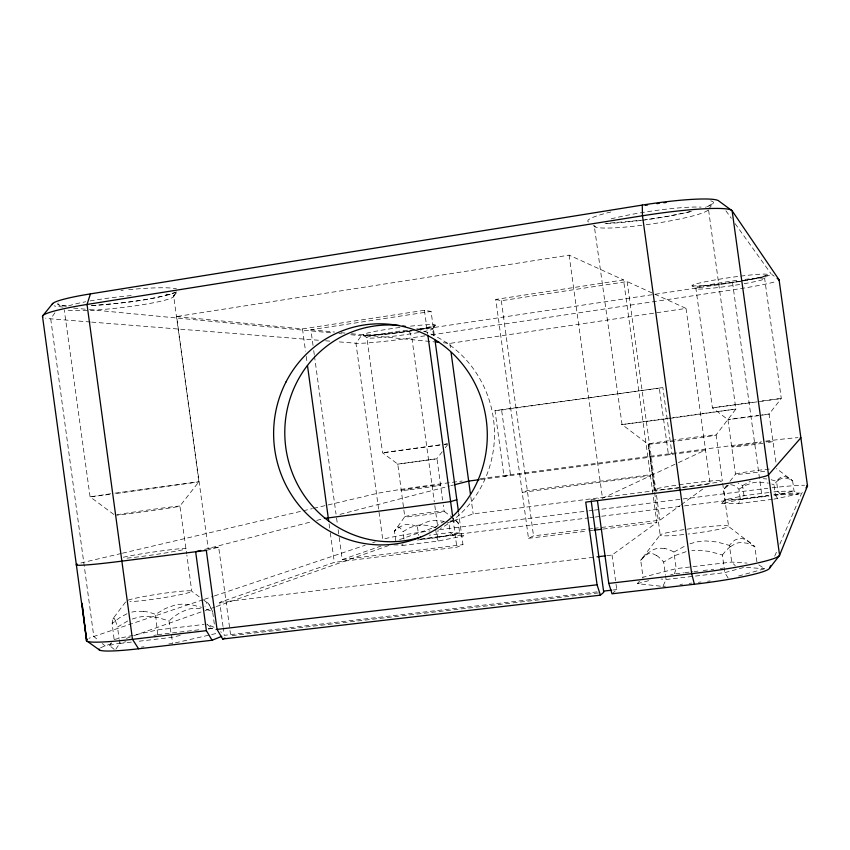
<?xml version="1.0" encoding="UTF-8"?>
<svg xmlns="http://www.w3.org/2000/svg" width="850" height="850" viewBox="0 0 850 850"><rect width="100%" height="100%" fill="white"/><g stroke="black" fill="none" stroke-linecap="round" stroke-linejoin="round"><path stroke-width="0.64" stroke-dasharray="4.25 3.19" d="M157.643 634.302L155.561 614.338L165.24 608.568L174.25 605.306A45.826 42.936 73.8 0 1 183.929 604.127L191.972 604.849L201.461 607.314M420.293 539.197A39.886 2.306 -8 0 1 437.474 536.817L438.122 529.837M674.39 573.75L676.207 568.618L673.933 552.054A80.006 47.791 87.3 0 0 664.403 548.388M768.782 492.533L744.005 495.656L725.061 499.736L721.576 503.636L742.719 499.024L744.005 495.656L742.613 485.594A48.046 27.147 84.9 0 0 738.151 483.427M774.711 556.155L776.773 551.352M779.854 544.138L801.476 493.638L802.984 491.704M721.576 503.636L738.586 503.551L740.35 499.587L738.916 489.175A48.684 21.08 79.9 0 0 734.273 485.647L731.914 484.861A30.653 13.334 80.2 0 0 729.098 484.989L726.569 486.349L723.658 489.526L725.061 499.736L740.35 499.587L768.931 496.007M639.487 581.198L637.309 583.653L662.883 586.436L666.081 579.509L665.561 575.758M393.794 544.871L402.39 545.062M402.688 544.553L402.996 544.011M115.855 649.166L119.723 643.471L119.213 639.689M54.921 312.757L50.724 318.835L93.797 636.469L98.515 640.401M174.951 294.451L173.241 296.926L176.035 293.186L173.666 295.991L198.826 481.854L179.913 506.047L186.681 553.849M411.974 330.809L409.36 331.203A39.865 2.635 -7.6 0 1 361.346 335.75L355.948 343.23L382.723 539.357A46.537 2.507 -8 0 1 430.015 530.899M442.244 451.754L436.741 458.809L397.524 464.164L436.996 458.724L442.574 500.044M445.251 447.769L447.514 444.784M708.773 209.1L713.012 203.532L705.511 207.315M726.814 485.424L723.658 489.526L729.088 484.436M729.959 481.323L735.484 474.151L727.94 419.645L712.417 407.841L695.938 288.724L692.155 285.908L705.351 285.749L739.5 281.297M125.556 602.055L112.795 618.906L112.157 623.496L114.144 639.646M114.208 649.357L109.31 645.416L111.541 642.759M642.356 577.989L643.025 577.235L676.207 568.618L691.698 566.78M612.032 593.799L616.771 589.581L615.719 581.899M606.773 555.677L612.032 555.039L656.859 522.431L653.119 495.21M594.097 528.36L659.929 520.2L680.234 505.431M681.296 504.645L702.674 489.101M730.405 546.656L734.952 543.926A51.956 29.187 86.2 0 1 740.977 542.481L747.044 543.203L754.821 546.603L757.191 563.805M404.026 539.166L403.006 531.654L409.434 527.892L415.395 525.725A29.431 28.422 71.6 0 1 421.802 524.918L428.166 525.513L435.423 527.553M778.547 480.08L781.15 478.603A30.812 16.713 84.4 0 1 784.603 477.934L788.109 478.539L792.625 480.792L794.049 491.077L798.532 494.009L773.883 499.141M395.824 541.046L394.485 531.218L399.234 527.276L403.208 525.258A28.996 20.527 86.2 0 1 407.458 524.418L410.901 524.641A46.272 32.778 86.8 0 1 417.435 526.872L423.672 523.186L429.462 521.082A28.475 27.551 71.4 0 1 435.668 520.296L443.859 521.316M742.613 485.594L750.359 481.312M738.916 489.175L745.875 485.223L752.335 482.938A30.929 30.441 23.8 0 1 759.263 482.056L768.411 483.108M673.933 552.054L686.566 545.116M441.15 522.909L444.38 521.401M127.659 620.989L117.491 627.056L119.043 638.424M652.949 493.914L623.549 279.937L495.773 299.423L528.498 538.316L533.534 535.872L592.779 528.519M602.14 498.419L650.452 475.766L522.197 492.352L527.34 490.631L653.618 474.279L677.206 463.218M678.385 462.666L705.511 449.947L674.857 453.974M176.109 292.081C148.952 301.314 119.786 303.099 91.386 305.628M126.969 613.753L119.468 617.812L112.157 623.496L113.326 618.003A48.216 4.218 81.8 0 1 114.304 618.556L115.271 620.457M223.019 626.461L219.746 602.374L334.326 562.36L456.843 547.188L462.963 544.627L458.575 512.571M100.481 647.912A66.268 5.971 -8.9 0 1 105.124 645.904L113.868 642.812M126.363 638.393L132.611 636.183M133.854 635.736L203.809 610.98M205.062 610.544L215.05 607.006M216.304 606.56L389.938 545.105M339.224 537.487L342.231 559.597L380.885 546.104M399.596 539.569L436.996 526.511M446.973 523.026L473.163 513.889L679.862 487.517M132.292 619.034L137.116 617.557A48.354 45.093 74 0 1 147.284 616.335L157.409 617.429L168.98 620.914L172.646 642.812M203.086 599.728L93.797 636.469A77.329 6.503 -8.9 0 0 89.016 638.329M204.34 599.314L213.137 596.36M214.391 595.935L365.139 545.264M372.672 542.736L375.19 541.896M689.924 543.819L695.141 542.289A49.226 48.163 37.7 0 1 706.095 540.961L716.996 541.971L729.428 545.392L731.722 562.052L735.239 565.749M738.565 576.024L764.66 568.756L758.636 564.761M743.484 567.545L724.806 572.634L666.081 579.509L660.96 579.009M637.309 583.653L650.08 580.295M670.512 574.908L673.062 574.239M206.306 550.396L218.663 547.166L229.819 629.223M204.574 549.44L311.631 521.73M316.71 520.413L323.106 518.766M340.021 514.378L449.565 486.03M450.84 485.701L453.39 485.042M686.099 551.671L675.293 555.422L663.669 561.988L665.391 574.504M121.199 553.499L83.746 562.296A77.297 3.23 -8.3 0 0 78.88 563.561M122.432 553.212L302.079 511.041M303.365 510.733L312.343 508.629M313.618 508.332L376.476 493.574A46.537 1.254 -7.9 0 1 431.991 485.01L462.188 481.036M175.366 642.855L217.568 633.186M180.2 635.418L171.222 637.447L136.468 641.516M208.388 629.064L214.795 627.619L206.709 624.102M690.03 211.714L669.024 216.081L645.511 219.831M109.31 645.416L125.843 641.739M153.829 635.513L156.368 634.95M114.314 639.434L157.675 629.903L204.127 624.41M778.536 480.027A48.949 26.456 84.7 0 0 774.01 484.776L775.434 495.189L794.049 491.077L777.92 491.385L770.089 492.373M402.103 545.551L438.334 541.025L463.824 535.872L459.659 533.035L450.192 532.567L429.25 535.202M418.636 329.46L435.083 325.603L432.002 329.418L434.042 326.942L432.629 328.993L433.702 336.823M741.774 280.904L757.987 277.822L767.348 275.092L764.649 278.396L781.278 398.459L769.091 414.099L776.135 463.622M415.066 330.076L381.565 334.454L363.194 334.974L366.913 337.801L382.564 452.816L397.768 464.089L404.77 516.726L394.485 531.218L397.29 527.159A29.463 7.374 81.3 0 1 398.852 527.181L400.223 528.105A46.792 11.666 81.1 0 1 403.006 531.696M218.663 547.166L208.197 548.505L176.651 316.54L569.128 255.149L623.549 279.937M176.651 316.54L302.494 328.908L424.447 310.303L431.067 311.429L434.467 336.281M313.023 345.429L310.877 329.736L431.067 311.429M495.773 299.423L501.319 300.73L627.141 281.573L653.586 293.622M447.472 443.934L443.987 444.444M419.826 329.63L732.541 282.625A41.767 2.826 -8.3 0 0 771.194 274.008L774.159 276.186M424.957 335.835L411.868 337.79A46.516 2.89 -7.6 0 1 355.948 343.23L337.45 341.753M431.502 334.858L733.911 289.648A48.737 3.103 -8.3 0 0 776.422 281.371M443.275 342.752L449.831 343.4L686.035 308.401L710.154 483.661L681.179 487.358M761.356 415.299L769.324 414.024L761.823 414.864M110.797 493.754L89.643 496.921L111.775 494.116M439.801 445.039L382.532 452.816L440.863 444.741M114.941 493.159L198.932 481.822L115.079 493.669M758.88 415.661L727.972 419.613L758.168 415.321M494.998 410.582L501.617 410.061L510.467 474.683L504.018 476.436L494.998 410.582L662.862 387.589L671.914 453.433L668.472 454.814L659.239 387.685M501.617 410.061L662.862 387.589M757.053 401.891L712.311 407.862L755.841 401.806M759.422 401.561L781.278 398.459L758.147 401.487M669.651 418.434L736.004 409.02L621.562 424.628L668.61 418.572M480.388 478.635L754.959 442.51A48.758 1.339 -7.6 0 1 761.334 441.681M480.452 479.538L673.582 454.144M444.688 444.231L447.228 443.913M591.026 499.715L598.676 498.748M644.215 219.991L605.062 223.486M439.439 529.678L587.924 510.946M589.231 510.776L593.173 510.276M594.49 510.117L761.377 489.058A48.769 2.688 -7.4 0 1 767.752 488.283M437.474 536.817L588.551 517.884M589.857 517.714L593.799 517.225M595.117 517.055L600.366 516.396M601.683 516.237L683.134 506.026M684.441 505.867L761.951 496.145A41.799 2.476 -7.3 0 1 767.964 495.422M420.803 539.357L453.209 535.298L463.824 535.872M742.719 499.024L768.761 495.763M773.968 495.104L798.532 494.009M417.339 540.048L436.794 537.604L459.659 533.035L458.299 523.133L455.292 519.669L444.178 511.349A19.943 0.839 -7.9 0 1 413.684 516.258A19.943 0.839 -7.9 0 1 415.512 514.537A19.943 0.839 -7.9 0 1 444.178 511.349L443.286 505.07M738.586 503.551L772.576 499.311M342.231 559.597L462.963 544.627M528.498 538.316L587.435 531.027M588.753 530.857L592.684 530.379M603.16 529.072L656.859 522.431M219.746 602.374L597.55 556.782M692.994 566.631L731.722 562.052L747.001 563.104M157.643 634.663L201.801 629.468M208.292 628.713L212.192 628.246L215.645 629.776M675.654 573.739L683.538 572.815M684.845 572.666L692.729 571.731M694.046 571.582L697.988 571.115M703.237 570.499L709.803 569.723M711.121 569.574L713.745 569.266M720.322 568.491L722.946 568.183M119.723 643.471L131.314 642.122M597.019 591.887L224.23 635.343L223.189 627.736M612.818 590.038L616.771 589.581M598.453 592.918L230.711 635.736L229.999 630.53M141.376 647.094L144.001 646.786M168.884 643.896L172.816 643.439M662.883 586.436L665.518 586.128M679.979 584.449L682.603 584.141M689.18 583.376L691.804 583.079M698.381 582.314L701.016 582.006M707.582 581.241L710.218 580.933M763.406 478.709L766.742 478.943M66.502 306.032L59.872 305.224L57.928 304.226L61.072 306.584M143.395 611.352L136.935 611.288A47.154 38.622 -86.2 0 0 130.857 612.404M746.47 567.407L764.66 568.756M90.366 322.001L50.724 318.835A77.254 7.48 -6.6 0 1 45.602 318.144M91.683 322.108L320.269 340.382M325.561 340.797L330.841 341.222M200.419 608.366L194.406 608.249A48.864 38.866 -87.4 0 0 186.309 609.896L180.104 612.68A77.701 61.274 -86.3 0 0 169.012 620.968M63.07 307.062L59.117 306.68A66.194 6.8 -6.5 0 1 54.081 305.819M73.631 308.082L88.145 309.474M89.473 309.602L332.318 332.956M338.916 333.593L341.551 333.848M350.795 334.73L361.346 335.75M310.877 329.736L334.475 332.053M341.031 332.701L344.962 333.083M351.517 333.731L434.106 341.849M664.392 548.463L659.398 548.176A49.991 29.846 86.6 0 0 653.246 549.727L647.519 553.308L640.698 560.256L643.025 577.235M450.744 520.721L458.299 523.133L453.9 518.808A29.155 8.192 81.1 0 0 452.572 518.628M771.131 479.719L776.528 481.291A48.418 22.525 79.7 0 1 780.289 477.615L782.499 476.691A30.313 14.078 80 0 1 785.485 476.627L788.566 477.806L792.625 480.792L776.857 468.839M206.465 609.492L212.606 611.479L214.625 626.376M771.768 484.022L773.989 484.734M728.11 577.979L724.806 572.634L722.372 554.986L709.219 551.363L697.691 550.279A52.126 50.936 39.1 0 0 691.847 550.641M654.787 294.164L686.035 308.401M656.551 555.518L652.97 553.786A51.51 19.731 79.4 0 0 648.731 553.584L644.959 555.464L640.698 560.256L660.163 534.862L648.295 443.976L654.904 489.972L648.136 444.284L622.051 424.511L594.299 226.079L595.276 226.961L593.353 225.548M220.671 631.784L221.404 632.304M199.229 596.796L191.771 591.281L186.862 555.135M203.49 599.941L208.813 603.883L212.606 611.479L208.399 603.426A47.377 6.619 81.5 0 0 206.911 602.831L205.944 603.798A75.873 10.614 81.3 0 0 205.02 606.379M113.836 514.452L90.079 496.825L64.281 309.984M207.209 624.484L212.192 628.246M102.297 643.546L105.124 645.904M453.209 535.298L450.192 532.567L448.864 522.846M780.481 494.296L777.92 491.385L776.528 481.291M725.921 210.779L731.287 218.28M735.122 223.646L771.194 274.008M775.434 495.189L777.803 498.652M438.334 541.025L436.794 537.604L435.593 528.817M409.36 331.203L411.868 337.79L434.286 501.819M732.541 282.625L761.951 496.145M708.613 210.248L735.877 409.062L716.104 434.956A34.638 0.68 -7.7 0 1 664.477 442.542A34.638 0.68 -7.7 0 1 664.785 441.309A34.638 0.68 -7.7 0 1 716.125 434.977L722.309 480.76A34.648 1.604 -7.5 0 1 668.759 489.047A34.648 1.604 -7.5 0 1 673.104 485.69A34.648 1.604 -7.5 0 1 722.309 480.76M722.67 483.374L728.609 526.49L754.821 546.603L748.329 541.174L743.442 538.847A50.564 21.877 78.9 0 0 738.735 538.592L735.282 539.909A81.069 35.094 78.4 0 0 729.449 545.445M627.141 281.573L656.327 493.956M656.508 495.274L659.929 520.2M612.032 555.039L615.549 580.624M569.128 255.149L602.491 498.259M501.319 300.73L533.534 535.872M449.831 343.4L450.723 349.956M470.826 496.825L473.163 513.889M424.447 310.303L427.678 333.891M452.922 518.543L456.843 547.188M434.807 505.559L437.612 526.108M417.446 526.83L418.604 535.309M313.735 350.657L314.266 354.578M314.447 355.884L336.026 514.059M336.558 517.969L337.45 524.482M338.151 529.678L339.044 536.18M302.494 328.908L305.522 351.167M306.234 356.405L307.126 362.95M329.078 523.855L330.129 531.558M330.299 532.844L334.326 562.36M776.666 468.701A20.889 0.903 -7.5 0 1 776.698 468.945M764.745 471.219A20.889 0.903 -7.5 0 1 738.682 474.279A20.889 0.903 -7.5 0 1 742.719 472.568A20.889 0.903 -7.5 0 1 769.909 469.03M128.084 600.164A33.108 2.178 -8.6 0 1 177.161 591.632A33.108 2.178 -8.6 0 1 180.827 594.564A33.108 2.178 -8.6 0 1 129.891 601.619M683.772 534.523A34.648 2.529 -7.4 0 1 670.225 532.026A34.648 2.529 -7.4 0 1 727.196 525.757A34.648 2.529 -7.4 0 1 688.001 534.055M766.169 441.904A20.889 0.574 -7.6 0 1 766.307 442.744M762.832 443.286A20.889 0.574 -7.6 0 1 731.712 446.951A20.889 0.574 -7.6 0 1 760.952 442.499M123.377 557.239A33.097 1.381 -8.3 0 1 173.049 549.44A33.097 1.381 -8.3 0 1 174.208 551.459A33.097 1.381 -8.3 0 1 124.015 558.344M765.659 441.139A48.758 1.339 -7.6 0 1 797.969 437.676M772.087 487.772A48.769 2.688 -7.4 0 1 804.525 485.276M773.819 494.764A41.799 2.476 -7.3 0 1 801.476 493.638M722.404 555.05A82.514 46.038 86.7 0 1 730.384 546.582M656.54 555.433A81.791 31.067 79 0 1 663.669 562.041M143.406 611.267A75.554 61.721 -84.5 0 1 155.539 614.391M115.26 620.383A76.532 6.651 81.7 0 1 117.502 627.109M435.444 527.595A47.101 32.396 86.5 0 1 440.757 523.101M416.851 328.897A108.428 104.816 83.7 0 1 493.723 420.994A108.428 104.816 83.7 0 1 440.449 528.541M707.976 210.12A57.715 6.364 -8.4 0 1 645.724 224.782M641.814 225.292A57.715 6.364 -8.4 0 1 594.405 225.462M611.129 218.875A57.715 6.364 -8.4 0 1 701.069 207.113M710.738 200.876A63.495 7.214 -8.4 0 1 706.042 207.124M691.433 211.374A63.495 7.214 -8.4 0 1 606.05 223.476M588.529 222.009A63.495 7.214 -8.4 0 1 613.19 211.438M165.962 294.206A55.154 5.504 -6.5 0 1 143.268 304.576A55.154 5.504 -6.5 0 1 68.096 310.229M68.574 305.915A55.154 5.504 -6.5 0 1 85.659 301.761M90.089 300.953A55.154 5.504 -6.5 0 1 131.484 295.566M176.524 291.964A60.679 6.237 -6.5 0 1 91.471 305.649M66.056 306.064A60.679 6.237 -6.5 0 1 58.182 303.067M121.008 290.424A60.679 6.237 -6.5 0 1 123.218 290.19M128.732 289.638A60.679 6.237 -6.5 0 1 176.534 288.883M744.94 279.384A34.807 2.284 -8.3 0 1 764.777 278.609A34.807 2.284 -8.3 0 1 744.218 283.688M739.67 284.463A34.807 2.284 -8.3 0 1 695.916 288.681A34.807 2.284 -8.3 0 1 737.832 280.256M416.479 329.205A33.214 2.125 -7.6 0 1 423.81 331.543M418.582 332.531A33.214 2.125 -7.6 0 1 367.359 337.96A33.214 2.125 -7.6 0 1 407.649 330.14M410.529 326.177A36.539 2.412 -7.6 0 1 435.104 324.881A36.539 2.412 -7.6 0 1 419.985 329.237M410.964 330.735A36.539 2.412 -7.6 0 1 363.471 335.102A36.539 2.412 -7.6 0 1 400.159 327.431M116.705 514.824A33.097 0.584 -8 0 1 167.014 507.471A33.097 0.584 -8 0 1 167.142 508.396A33.097 0.584 -8 0 1 116.769 515.227M410.061 489.696A19.933 0.531 -7.9 0 0 440.587 485.042A19.933 0.531 -7.9 0 0 411.963 488.495A19.933 0.531 -7.9 0 0 410.061 489.696M710.133 285.281A38.292 2.582 -8.3 0 0 767.763 274.709A38.292 2.582 -8.3 0 0 711.769 280.521A38.292 2.582 -8.3 0 0 710.133 285.281"/><path stroke-width="1.27" d="M597.433 500.629L608.791 583.419L612.032 593.799L694.397 584.237A69.36 6.906 -7.2 0 0 769.558 568.183L779.588 555.326L807.5 485.902L779.089 279.82L732.126 210.768L719.015 201.142A69.275 7.873 -8.4 0 0 642.271 205.084L90.419 293.888L87.029 304.459L132.483 639.338L138.593 648.784L212.075 640.252L221.797 636.321M769.558 568.183L770.589 565.781M805.991 487.836L807.5 485.902A48.769 2.688 -7.4 0 0 806.894 485.478M52.764 303.471L42.989 315.478M77.286 564.102A77.297 3.23 -8.3 0 0 121.869 561.138L206.306 550.396L217.048 629.404L222.679 639.019L600.398 595.159L603.734 592.301L591.207 501.022M222.679 639.019L224.974 638.084M456.822 499.757L450.617 501.606L324.371 518.436M200.749 550.428L195.649 551.746L206.38 630.657L212.075 640.252M454.654 484.712L468.669 481.079L479.145 479.708M593.991 530.209L601.853 529.242M597.55 556.782L605.455 555.836M206.38 630.657L132.483 639.338A77.329 6.503 -8.9 0 1 87.465 639.179M217.048 629.404L597.072 584.789L600.398 595.159M608.791 583.419L691.688 573.686A80.931 7.522 -7.3 0 0 779.588 555.326L732.126 210.768A80.846 8.649 -8.4 0 0 642.483 215.773L87.029 304.459A77.254 7.48 -6.6 0 0 42.808 317.029M603.606 591.111L611.511 590.197M435.413 341.976L439.344 342.369M87.157 641.219L99.79 650.218M777.112 278.375L779.089 279.82A48.737 3.103 -8.3 0 1 778.632 280.468M694.397 584.237L691.688 573.686L642.483 215.773L642.271 205.084M597.072 584.789L585.735 502.116L680.191 490.099A80.909 3.74 -7.5 0 0 768.506 474.863L800.87 437.793A48.758 1.339 -7.6 0 0 800.296 437.623M451.084 352.58L470.464 494.201M434.998 340.202L458.405 511.296M427.858 335.208L452.572 515.939M307.487 365.574L328.727 521.294M42.5 316.306L86.594 639.965L81.993 603.181L86.477 640.645M138.593 648.784A66.268 5.971 -8.9 0 1 99.131 649.018M420.58 537.136A108.428 104.816 83.7 0 1 285.356 443.87A108.428 104.816 83.7 0 1 399.086 325.486M402.847 325.933A108.428 104.816 83.7 0 1 405.397 326.326M645.288 205.328A63.495 7.214 -8.4 0 1 647.604 204.967M656.901 203.639A63.495 7.214 -8.4 0 1 659.218 203.331M663.797 202.746A63.495 7.214 -8.4 0 1 666.06 202.481M52.222 304.502A66.194 6.8 -6.5 0 1 90.419 293.888M285.972 382.011A110.596 106.792 83.7 0 0 384.508 544.861A110.596 106.792 83.7 0 0 470.889 376.21A110.596 106.792 83.7 0 0 285.972 382.011"/></g></svg>
